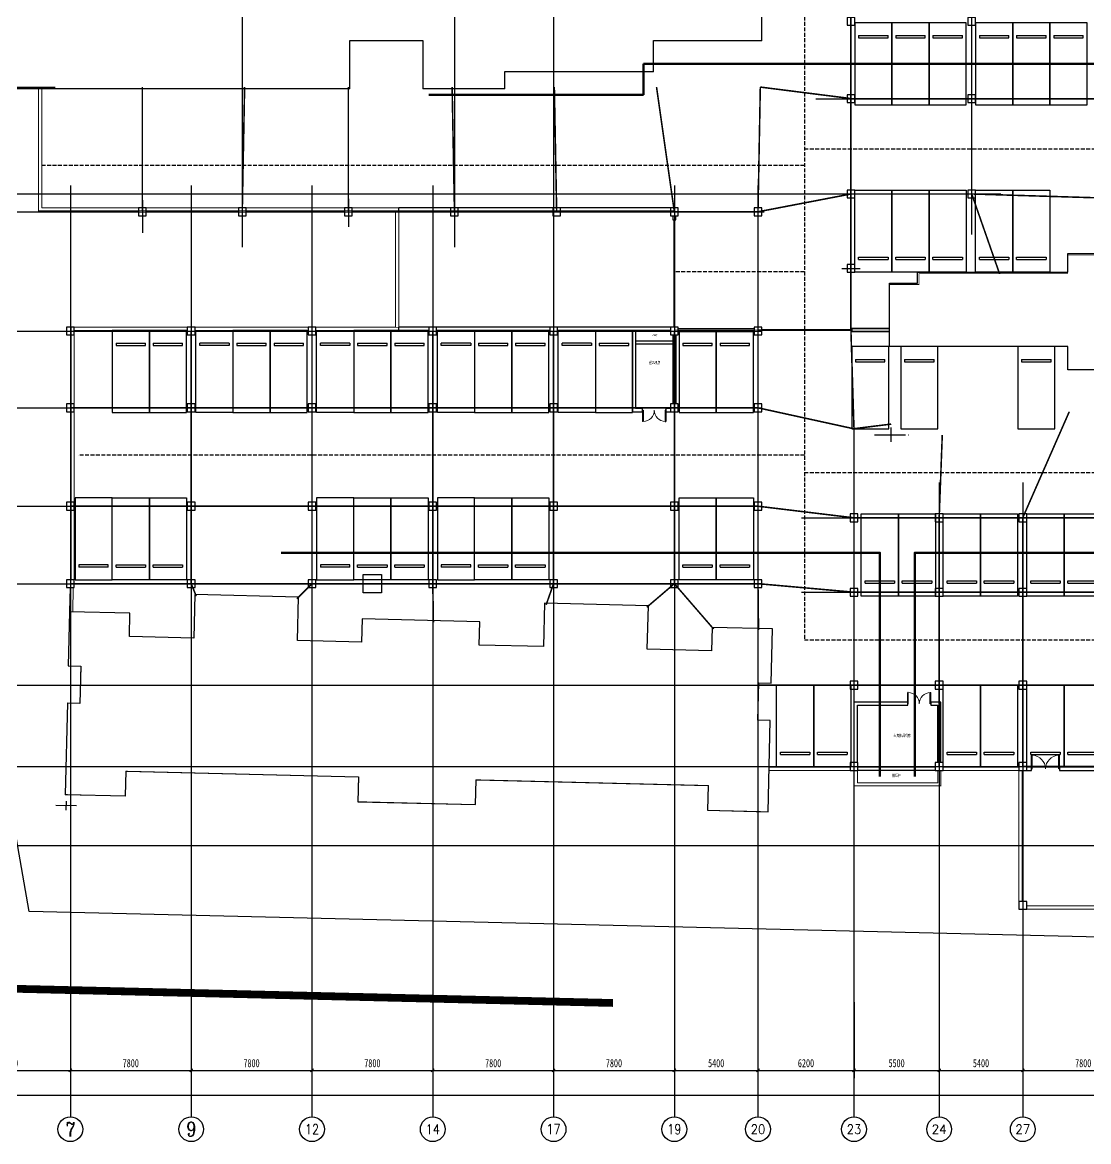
# Model space of a CAD drawing. Extents: x 64025 to 333417, y 2935 to 166261.
# Drawn here: x 100200 to 169050, y 2935 to 75167 of the extents above; entities that cross this region are included whole.
import ezdxf
from ezdxf.enums import TextEntityAlignment as Align

# ---------------------------------------------------------------- set-up
doc = ezdxf.new("R2010")
doc.units = 0
doc.header["$LTSCALE"] = 1000
doc.header["$MEASUREMENT"] = 0
for name, pattern in [('__DASH', [0.35, 0.25, -0.1]), ('DASH', [0.35, 0.25, -0.1]), ('DOTE', [2.42, 2, -0.2, 0.02, -0.2])]:
    doc.linetypes.add(name, pattern=pattern)
for name, color, linetype in [('AXIS', 3, 'Continuous'), ('AXIS_TEXT', 7, 'Continuous'), ('COLUMN', 9, 'Continuous'), ('DOTE', 1, 'Continuous'), ('NT-PY', 1, 'Continuous'), ('PUB_TEXT', 7, 'Continuous'), ('WALL', 9, 'Continuous'), ('WINDOW', 4, 'Continuous'), ('住宅楼', 30, 'Continuous'), ('普通机动车位', 143, 'Continuous'), ('梁布置', 2, 'Continuous'), ('车行线', 2, 'Continuous'), ('道路红线', 7, 'Continuous'), ('防火分区', 4, 'Continuous'), ('防火卷帘', 6, 'Continuous'), ('集水坑', 4, 'Continuous')]:
    doc.layers.add(name, color=color, linetype=linetype)
doc.layers.add('挡土墙', color=2, linetype='Continuous', lineweight=9)
doc.styles.add('_TCH_AXIS', font='COMPLEX', dxfattribs={"bigfont": 'GBCBIG'})
doc.styles.add('COMPLEX', font='COMPLEX')
doc.styles.add('黑体', font='simhei.ttf', dxfattribs={"width": 0.7})
doc.styles.add('黑体_T3', font='simhei.ttf', dxfattribs={"width": 0.7})
doc.dimstyles.new('_TCH_ARCH&&200', dxfattribs={"dimtxt": 522.78481, "dimasz": 200, "dimexe": 500, "dimexo": 600, "dimgap": 200, "dimtad": 1, "dimdec": 0, "dimzin": 0, "dimdsep": 46, "dimtxsty": '黑体_T3', "dimblk": 'ARCHTICK', "dimcen": 0.09, "dimclrt": 7, "dimazin": 2, "dimtfac": 1, "dimtdec": 0, "dimtix": 1, "dimtmove": 2, "dimatfit": 3, "dimfxl": 0, "dimtolj": 1, "dimtzin": 0, "dimarcsym": 0})

# ---------------------------------------------------------------- blocks, each defined once
blk = doc.blocks.new('ptcw')
at = {"layer": '普通机动车位', "color": 251, "ltscale": 10}
for p, q in [((344174, 107795), (344174, 107645)), ((344174, 107795), (346074, 107795)), ((344174, 107645), (346074, 107645)), ((346074, 107645), (346074, 107795))]:
    blk.add_line(p, q, dxfattribs=at)
blk.add_lwpolyline([(346324, 108620), (343924, 108620), (343924, 103320), (346324, 103320)], close=True, dxfattribs=at)
blk = doc.blocks.new('766667')
at = {"layer": '车行线', "linetype": '__DASH'}
for p, q in [((1732017, -666961), (1732017, -755143)), ((1732017, -723444), (1858367, -723444)), ((1732017, -724525), (1682673, -724525)), ((1723717, -731360), (1732017, -731360)), ((1732017, -743225), (1685114, -743225)), ((1732017, -744343), (1798912, -744343)), ((1732017, -755143), (1796249, -755143))]:
    blk.add_line(p, q, dxfattribs=at)
blk = doc.blocks.new('5#住宅楼')
at = {"layer": 'DOTE'}
for p, q in [((0, -2161), (0, 1826)), ((-3000, 0), (7678, 0))]:
    blk.add_line(p, q, dxfattribs=at)
at = {"layer": '住宅楼'}
blk.add_lwpolyline([(43650, 10601), (35250, 10600), (35250, 8600), (33200, 8600), (33200, 7800), (20000, 7800), (20000, 8600), (17950, 8600), (17950, 10600), (8650, 10600), (8650, 8600), (6600, 8600), (6600, 7800), (-1000, 7800), (-1000, 1599), (-100, 1599), (-100, -100), (6800, -100), (6800, -100), (9900, -100), (9900, -100), (16700, -100), (16700, -100), (19800, -100), (19800, -100), (26700, -100), (26700, 3000), (31400, 3000), (31400, -100), (33400, -100), (33400, -100), (36700, -100), (36700, 1000), (46300, 1000), (46300, 3000), (53300, 3000), (53300, 7800), (46600, 7800), (46600, 8600), (46300, 8600), (46300, 12600), (43650, 12600)], close=True, dxfattribs=at)
blk = doc.blocks.new('6#住宅楼')
at = {"layer": 'DOTE', "linetype": 'DOTE'}
for p, q in [((0, 567), (0, 1482)), ((-1076, 1003), (1267, 1003))]:
    blk.add_line(p, q, dxfattribs=at)
at = {"layer": '住宅楼'}
blk.add_lwpolyline([(22600, 6703), (22600, 2403), (17900, 2403), (17900, 5203), (11400, 5203), (11400, 6703), (-100, 6703), (-100, 8103), (-100, 8103), (-100, 10803), (1700, 10803), (1700, 11503), (11400, 11503), (11400, 12703), (13300, 12703), (13300, 16403), (16200, 16403), (16200, 12703), (18100, 12703), (18100, 11503), (27800, 11503), (27800, 10803), (29600, 10803), (29600, 7703), (29600, 7703), (32300, 7703), (32300, 6703), (22600, 6703)], dxfattribs=at)
blk = doc.blocks.new('第五防火分区')
at = {"layer": '防火分区', "color": 6, "const_width": 50}
blk.add_lwpolyline([(66228, 4657), (64328, 4657), (64328, 3457), (54750, 3457), (54750, 2757), (52850, 2757), (52850, -175), (38950, -175), (38950, 0), (0, 0), (0, -16300), (-61, -16800), (-185, -21858), (615, -21877), (556, -24277), (-244, -24257), (-388, -30155), (3511, -30251), (3550, -28651), (18545, -29019), (18506, -30618), (26104, -30805), (26143, -29205), (41138, -29573), (41099, -31172), (44998, -31268), (45063, -28600), (50566, -28600), (50566, -29600), (56166, -29600), (56166, -28600), (61200, -28600), (61200, -37550), (85100, -37550)], dxfattribs=at)
blk = doc.blocks.new('3#住宅楼')
at = {"layer": 'DOTE'}
for p, q in [((1728536, -854186), (1728536, -853609)), ((1727842, -853882), (1729181, -853882))]:
    blk.add_line(p, q, dxfattribs=at)
at = {"layer": '住宅楼'}
blk.add_lwpolyline([(1747336, -841382), (1747336, -842882), (1743186, -842882), (1743186, -840082), (1736486, -840082), (1736486, -842882), (1732336, -842882), (1732336, -841382), (1728436, -841382), (1728436, -844882), (1729236, -844882), (1729236, -847282), (1728436, -847282), (1728436, -853182), (1732336, -853182), (1732336, -851582), (1747336, -851582), (1747336, -853182), (1754936, -853182), (1754936, -851582), (1769936, -851582), (1769936, -853182), (1773836, -853182), (1773836, -847282), (1773036, -847282), (1773036, -844882), (1773836, -844882), (1773836, -841382), (1769936, -841382), (1769936, -842882), (1765786, -842882), (1765786, -840082), (1759086, -840082), (1759086, -842882), (1754936, -842882), (1754936, -841382)], close=True, dxfattribs=at)
blk = doc.blocks.new('第三防火分区')
at = {"layer": '防火分区', "color": 6, "const_width": 50}
blk.add_lwpolyline([(38940, -24550), (41500, -24550), (41500, -23450), (51100, -23450), (51100, -21450), (58100, -21450), (58100, -16673), (51400, -16673), (51400, -15873), (51050, -15873), (49350, -15873), (49350, -13870), (48450, -13870), (40049, -13877), (40050, -15874), (38000, -15874), (38000, -16672), (24798, -16673), (24798, -15873), (22748, -15873), (22748, -13873), (13448, -13873), (13448, -15874), (11398, -15874), (11398, -16674), (3800, -16675), (3800, -16965), (200, -16975), (200, -250), (0, -250), (0, 0), (66329, 0), (66329, 498), (66329, 2649), (73050, 2649), (73050, 3449), (75079, 3449), (75079, 5350), (84279, 5350), (84279, 3483), (86429, 3483), (86429, 2683), (93129, 2683), (93129, 2201), (99528, 2200), (99528, -3216), (103331, -3216), (103331, -5600), (102850, -5600), (102850, -36194), (102850, -37800), (98650, -37800), (98650, -41100), (95950, -41100), (95950, -39700), (95950, -39700), (95950, -37193), (94228, -37193), (94228, -36493), (84528, -36493), (84528, -35293), (82628, -35293), (82628, -31593), (79728, -31593), (79728, -35293), (77828, -35293), (77828, -36493), (68250, -36493), (68250, -37193), (66350, -37193), (66350, -40124), (52450, -40124), (52450, -32424), (11399, -32424), (11399, -24550), (11601, -24550), (11600, -24550), (14700, -24550), (14700, -24550), (21498, -24550), (22430, -24550), (23512, -24550), (24600, -24550), (31500, -24550), (31500, -21450), (36200, -21450), (36200, -24550), (38200, -24550), (38940, -24550)], dxfattribs=at)
blk = doc.blocks.new('_ArchTick')
at = {"color": 0, "linetype": 'ByBlock', "const_width": 0.4}
blk.add_lwpolyline([(-0.5, -0.5), (0.5, 0.5)], dxfattribs=at)
blk = doc.blocks.new('*D120')
at = {"layer": 'AXIS', "color": 0, "lineweight": -2, "transparency": 16777216}
for p, q in [((95500, 11935), (95500, 7035)), ((103300, 11935), (103300, 7035)), ((95500, 7535), (103300, 7535))]:
    blk.add_line(p, q, dxfattribs=at)
at = {"layer": 'Defpoints', "color": 0, "transparency": 16777216}
for p in [(95500, 12535), (103300, 12535), (103300, 7535)]:
    blk.add_point(p, dxfattribs=at)
at = {"layer": 'AXIS', "color": 0, "lineweight": -2, "transparency": 16777216, "xscale": 200, "yscale": 200, "zscale": 200, "rotation": 180}
blk.add_blockref('_ArchTick', (95500, 7535), dxfattribs=at)
at = {"layer": 'AXIS', "color": 0, "lineweight": -2, "transparency": 16777216, "xscale": 200, "yscale": 200, "zscale": 200}
blk.add_blockref('_ArchTick', (103300, 7535), dxfattribs=at)
at = {"layer": 'AXIS', "color": 7, "transparency": 16777216, "insert": (99400, 7996), "char_height": 522.8, "attachment_point": 5, "style": '黑体_T3'}
blk.add_mtext('\\A1;7800', dxfattribs=at)
blk = doc.blocks.new('*D121')
at = {"layer": 'AXIS', "color": 0, "lineweight": -2, "transparency": 16777216}
for p, q in [((103300, 11935), (103300, 7035)), ((111100, 11935), (111100, 7035)), ((103300, 7535), (111100, 7535))]:
    blk.add_line(p, q, dxfattribs=at)
at = {"layer": 'Defpoints', "color": 0, "transparency": 16777216}
for p in [(103300, 12535), (111100, 12535), (111100, 7535)]:
    blk.add_point(p, dxfattribs=at)
at = {"layer": 'AXIS', "color": 0, "lineweight": -2, "transparency": 16777216, "xscale": 200, "yscale": 200, "zscale": 200, "rotation": 180}
blk.add_blockref('_ArchTick', (103300, 7535), dxfattribs=at)
at = {"layer": 'AXIS', "color": 0, "lineweight": -2, "transparency": 16777216, "xscale": 200, "yscale": 200, "zscale": 200}
blk.add_blockref('_ArchTick', (111100, 7535), dxfattribs=at)
at = {"layer": 'AXIS', "color": 7, "transparency": 16777216, "insert": (107200, 7996), "char_height": 522.8, "attachment_point": 5, "style": '黑体_T3'}
blk.add_mtext('\\A1;7800', dxfattribs=at)
blk = doc.blocks.new('*D122')
at = {"layer": 'AXIS', "color": 0, "lineweight": -2, "transparency": 16777216}
for p, q in [((111100, 11935), (111100, 7035)), ((118900, 11935), (118900, 7035)), ((111100, 7535), (118900, 7535))]:
    blk.add_line(p, q, dxfattribs=at)
at = {"layer": 'Defpoints', "color": 0, "transparency": 16777216}
for p in [(111100, 12535), (118900, 12535), (118900, 7535)]:
    blk.add_point(p, dxfattribs=at)
at = {"layer": 'AXIS', "color": 0, "lineweight": -2, "transparency": 16777216, "xscale": 200, "yscale": 200, "zscale": 200, "rotation": 180}
blk.add_blockref('_ArchTick', (111100, 7535), dxfattribs=at)
at = {"layer": 'AXIS', "color": 0, "lineweight": -2, "transparency": 16777216, "xscale": 200, "yscale": 200, "zscale": 200}
blk.add_blockref('_ArchTick', (118900, 7535), dxfattribs=at)
at = {"layer": 'AXIS', "color": 7, "transparency": 16777216, "insert": (115000, 7996), "char_height": 522.8, "attachment_point": 5, "style": '黑体_T3'}
blk.add_mtext('\\A1;7800', dxfattribs=at)
blk = doc.blocks.new('*D123')
at = {"layer": 'AXIS', "color": 0, "lineweight": -2, "transparency": 16777216}
for p, q in [((118900, 11935), (118900, 7035)), ((126700, 11935), (126700, 7035)), ((118900, 7535), (126700, 7535))]:
    blk.add_line(p, q, dxfattribs=at)
at = {"layer": 'Defpoints', "color": 0, "transparency": 16777216}
for p in [(118900, 12535), (126700, 12535), (126700, 7535)]:
    blk.add_point(p, dxfattribs=at)
at = {"layer": 'AXIS', "color": 0, "lineweight": -2, "transparency": 16777216, "xscale": 200, "yscale": 200, "zscale": 200, "rotation": 180}
blk.add_blockref('_ArchTick', (118900, 7535), dxfattribs=at)
at = {"layer": 'AXIS', "color": 0, "lineweight": -2, "transparency": 16777216, "xscale": 200, "yscale": 200, "zscale": 200}
blk.add_blockref('_ArchTick', (126700, 7535), dxfattribs=at)
at = {"layer": 'AXIS', "color": 7, "transparency": 16777216, "insert": (122800, 7996), "char_height": 522.8, "attachment_point": 5, "style": '黑体_T3'}
blk.add_mtext('\\A1;7800', dxfattribs=at)
blk = doc.blocks.new('*D124')
at = {"layer": 'AXIS', "color": 0, "lineweight": -2, "transparency": 16777216}
for p, q in [((126700, 11935), (126700, 7035)), ((134500, 11935), (134500, 7035)), ((126700, 7535), (134500, 7535))]:
    blk.add_line(p, q, dxfattribs=at)
at = {"layer": 'Defpoints', "color": 0, "transparency": 16777216}
for p in [(126700, 12535), (134500, 12535), (134500, 7535)]:
    blk.add_point(p, dxfattribs=at)
at = {"layer": 'AXIS', "color": 0, "lineweight": -2, "transparency": 16777216, "xscale": 200, "yscale": 200, "zscale": 200, "rotation": 180}
blk.add_blockref('_ArchTick', (126700, 7535), dxfattribs=at)
at = {"layer": 'AXIS', "color": 0, "lineweight": -2, "transparency": 16777216, "xscale": 200, "yscale": 200, "zscale": 200}
blk.add_blockref('_ArchTick', (134500, 7535), dxfattribs=at)
at = {"layer": 'AXIS', "color": 7, "transparency": 16777216, "insert": (130600, 7996), "char_height": 522.8, "attachment_point": 5, "style": '黑体_T3'}
blk.add_mtext('\\A1;7800', dxfattribs=at)
blk = doc.blocks.new('*D125')
at = {"layer": 'AXIS', "color": 0, "lineweight": -2, "transparency": 16777216}
for p, q in [((134500, 11935), (134500, 7035)), ((142300, 11935), (142300, 7035)), ((134500, 7535), (142300, 7535))]:
    blk.add_line(p, q, dxfattribs=at)
at = {"layer": 'Defpoints', "color": 0, "transparency": 16777216}
for p in [(134500, 12535), (142300, 12535), (142300, 7535)]:
    blk.add_point(p, dxfattribs=at)
at = {"layer": 'AXIS', "color": 0, "lineweight": -2, "transparency": 16777216, "xscale": 200, "yscale": 200, "zscale": 200, "rotation": 180}
blk.add_blockref('_ArchTick', (134500, 7535), dxfattribs=at)
at = {"layer": 'AXIS', "color": 0, "lineweight": -2, "transparency": 16777216, "xscale": 200, "yscale": 200, "zscale": 200}
blk.add_blockref('_ArchTick', (142300, 7535), dxfattribs=at)
at = {"layer": 'AXIS', "color": 7, "transparency": 16777216, "insert": (138400, 7996), "char_height": 522.8, "attachment_point": 5, "style": '黑体_T3'}
blk.add_mtext('\\A1;7800', dxfattribs=at)
blk = doc.blocks.new('*D126')
at = {"layer": 'AXIS', "color": 0, "lineweight": -2, "transparency": 16777216}
for p, q in [((142300, 11935), (142300, 7035)), ((147700, 11935), (147700, 7035)), ((142300, 7535), (147700, 7535))]:
    blk.add_line(p, q, dxfattribs=at)
at = {"layer": 'Defpoints', "color": 0, "transparency": 16777216}
for p in [(142300, 12535), (147700, 12535), (147700, 7535)]:
    blk.add_point(p, dxfattribs=at)
at = {"layer": 'AXIS', "color": 0, "lineweight": -2, "transparency": 16777216, "xscale": 200, "yscale": 200, "zscale": 200, "rotation": 180}
blk.add_blockref('_ArchTick', (142300, 7535), dxfattribs=at)
at = {"layer": 'AXIS', "color": 0, "lineweight": -2, "transparency": 16777216, "xscale": 200, "yscale": 200, "zscale": 200}
blk.add_blockref('_ArchTick', (147700, 7535), dxfattribs=at)
at = {"layer": 'AXIS', "color": 7, "transparency": 16777216, "insert": (145000, 7996), "char_height": 522.8, "attachment_point": 5, "style": '黑体_T3'}
blk.add_mtext('\\A1;5400', dxfattribs=at)
blk = doc.blocks.new('*D127')
at = {"layer": 'AXIS', "color": 0, "lineweight": -2, "transparency": 16777216}
for p, q in [((147700, 11935), (147700, 7035)), ((153900, 11935), (153900, 7035)), ((147700, 7535), (153900, 7535))]:
    blk.add_line(p, q, dxfattribs=at)
at = {"layer": 'Defpoints', "color": 0, "transparency": 16777216}
for p in [(147700, 12535), (153900, 12535), (153900, 7535)]:
    blk.add_point(p, dxfattribs=at)
at = {"layer": 'AXIS', "color": 0, "lineweight": -2, "transparency": 16777216, "xscale": 200, "yscale": 200, "zscale": 200, "rotation": 180}
blk.add_blockref('_ArchTick', (147700, 7535), dxfattribs=at)
at = {"layer": 'AXIS', "color": 0, "lineweight": -2, "transparency": 16777216, "xscale": 200, "yscale": 200, "zscale": 200}
blk.add_blockref('_ArchTick', (153900, 7535), dxfattribs=at)
at = {"layer": 'AXIS', "color": 7, "transparency": 16777216, "insert": (150800, 7996), "char_height": 522.8, "attachment_point": 5, "style": '黑体_T3'}
blk.add_mtext('\\A1;6200', dxfattribs=at)
blk = doc.blocks.new('*D128')
at = {"layer": 'AXIS', "color": 0, "lineweight": -2, "transparency": 16777216}
for p, q in [((153900, 11935), (153900, 7035)), ((159400, 11935), (159400, 7035)), ((153900, 7535), (159400, 7535))]:
    blk.add_line(p, q, dxfattribs=at)
at = {"layer": 'Defpoints', "color": 0, "transparency": 16777216}
for p in [(153900, 12535), (159400, 12535), (159400, 7535)]:
    blk.add_point(p, dxfattribs=at)
at = {"layer": 'AXIS', "color": 0, "lineweight": -2, "transparency": 16777216, "xscale": 200, "yscale": 200, "zscale": 200, "rotation": 180}
blk.add_blockref('_ArchTick', (153900, 7535), dxfattribs=at)
at = {"layer": 'AXIS', "color": 0, "lineweight": -2, "transparency": 16777216, "xscale": 200, "yscale": 200, "zscale": 200}
blk.add_blockref('_ArchTick', (159400, 7535), dxfattribs=at)
at = {"layer": 'AXIS', "color": 7, "transparency": 16777216, "insert": (156650, 7996), "char_height": 522.8, "attachment_point": 5, "style": '黑体_T3'}
blk.add_mtext('\\A1;5500', dxfattribs=at)
blk = doc.blocks.new('*D129')
at = {"layer": 'AXIS', "color": 0, "lineweight": -2, "transparency": 16777216}
for p, q in [((159400, 11935), (159400, 7035)), ((164800, 11935), (164800, 7035)), ((159400, 7535), (164800, 7535))]:
    blk.add_line(p, q, dxfattribs=at)
at = {"layer": 'Defpoints', "color": 0, "transparency": 16777216}
for p in [(159400, 12535), (164800, 12535), (164800, 7535)]:
    blk.add_point(p, dxfattribs=at)
at = {"layer": 'AXIS', "color": 0, "lineweight": -2, "transparency": 16777216, "xscale": 200, "yscale": 200, "zscale": 200, "rotation": 180}
blk.add_blockref('_ArchTick', (159400, 7535), dxfattribs=at)
at = {"layer": 'AXIS', "color": 0, "lineweight": -2, "transparency": 16777216, "xscale": 200, "yscale": 200, "zscale": 200}
blk.add_blockref('_ArchTick', (164800, 7535), dxfattribs=at)
at = {"layer": 'AXIS', "color": 7, "transparency": 16777216, "insert": (162100, 7996), "char_height": 522.8, "attachment_point": 5, "style": '黑体_T3'}
blk.add_mtext('\\A1;5400', dxfattribs=at)
blk = doc.blocks.new('*D130')
at = {"layer": 'AXIS', "color": 0, "lineweight": -2, "transparency": 16777216}
for p, q in [((164800, 11935), (164800, 7035)), ((172600, 11935), (172600, 7035)), ((164800, 7535), (172600, 7535))]:
    blk.add_line(p, q, dxfattribs=at)
at = {"layer": 'Defpoints', "color": 0, "transparency": 16777216}
for p in [(164800, 12535), (172600, 12535), (172600, 7535)]:
    blk.add_point(p, dxfattribs=at)
at = {"layer": 'AXIS', "color": 0, "lineweight": -2, "transparency": 16777216, "xscale": 200, "yscale": 200, "zscale": 200, "rotation": 180}
blk.add_blockref('_ArchTick', (164800, 7535), dxfattribs=at)
at = {"layer": 'AXIS', "color": 0, "lineweight": -2, "transparency": 16777216, "xscale": 200, "yscale": 200, "zscale": 200}
blk.add_blockref('_ArchTick', (172600, 7535), dxfattribs=at)
at = {"layer": 'AXIS', "color": 7, "transparency": 16777216, "insert": (168700, 7996), "char_height": 522.8, "attachment_point": 5, "style": '黑体_T3'}
blk.add_mtext('\\A1;7800', dxfattribs=at)
blk = doc.blocks.new('*D156')
at = {"layer": 'AXIS', "color": 0, "lineweight": -2, "transparency": 16777216}
for p, q in [((85350, 11935), (85350, 5435)), ((305700, 11935), (305700, 5435)), ((85350, 5935), (305700, 5935))]:
    blk.add_line(p, q, dxfattribs=at)
at = {"layer": 'Defpoints', "color": 0, "transparency": 16777216}
for p in [(85350, 12535), (305700, 12535), (305700, 5935)]:
    blk.add_point(p, dxfattribs=at)
at = {"layer": 'AXIS', "color": 0, "lineweight": -2, "transparency": 16777216, "xscale": 200, "yscale": 200, "zscale": 200, "rotation": 180}
blk.add_blockref('_ArchTick', (85350, 5935), dxfattribs=at)
at = {"layer": 'AXIS', "color": 0, "lineweight": -2, "transparency": 16777216, "xscale": 200, "yscale": 200, "zscale": 200}
blk.add_blockref('_ArchTick', (305700, 5935), dxfattribs=at)
at = {"layer": 'AXIS', "color": 7, "transparency": 16777216, "insert": (195525, 6396), "char_height": 522.8, "attachment_point": 5, "style": '黑体_T3'}
blk.add_mtext('\\A1;220350', dxfattribs=at)
blk = doc.blocks.new('_FZHK')
blk.add_lwpolyline([(-0.5, -0.5), (0.5, -0.5), (0.5, 0.5), (-0.5, 0.5)], close=True)
blk = doc.blocks.new('$DorLib2D$00000213')
at = {"color": 0, "linetype": 'DASH', "const_width": 0.02}
blk.add_lwpolyline([(0.5, 0), (-0.5, 0)], dxfattribs=at)
blk = doc.blocks.new('$DorLib2D$00000002')
for p, q in [((-0.5, 0), (-0.5, 0.4875)), ((-0.475, 0.4875), (-0.5, 0.4875)), ((-0.475, 0), (-0.475, 0.4875)), ((0.475, 0), (0.475, 0.4875)), ((0.475, 0.4875), (0.5, 0.4875)), ((0.5, 0), (0.5, 0.4875)), ((-0.5, 0), (-0.475, 0)), ((0.5, 0), (0.475, 0))]:
    blk.add_line(p, q)
at = {"lineweight": 13}
for centre, start, end in [((-0.4875, 0), 0, 88.53072), ((0.4875, 0), 91.46928, 180)]:
    blk.add_arc(centre, 0.4875, start, end, dxfattribs=at)
blk = doc.blocks.new('_AXISO')
blk.add_circle((0, 0), 0.5)
at = {"layer": 'AXIS_TEXT', "style": 'COMPLEX', "width": 1.041667}
blk.add_attdef('A', text='', height=0.56, dxfattribs=at).set_placement((-0.25, -0.28), (0.25, -0.28), align=Align.FIT)

msp = doc.modelspace()

# ---------------------------------------------------------------- linework, layer by layer
at = {"layer": 'AXIS'}
for p, q in [((103300.2, 12535), (103300.2, 4535)), ((111100.2, 12535), (111100.2, 4535)), ((118900.2, 12535), (118900.2, 4535)), ((126700.2, 12535), (126700.2, 4535)), ((134500.2, 12535), (134500.2, 4535)), ((142300.2, 12535), (142300.2, 4535)), ((147700.2, 12535), (147700.2, 4535)), ((153899.8, 12535), (153899.8, 4535)), ((159399.8, 12535), (159399.8, 4535)), ((164799.8, 12535), (164799.8, 4535))]:
    msp.add_line(p, q, dxfattribs=at)
at = {"layer": 'DOTE'}
for p, q in [((114398.2, 156661.3), (114398.2, 60659.5)), ((128098.2, 156661.3), (128098.2, 60659.5)), ((153700.3, 57444.4), (153700.3, 156661.3)), ((161500.3, 61482.6), (161500.3, 156661.3)), ((134500.2, 85426), (134500.2, 12535)), ((151439.8, 70242.2), (323816.8, 70242.2)), ((103300.2, 64646), (103300.2, 12535)), ((111100.2, 64646), (111100.2, 12535)), ((118900.2, 64646), (118900.2, 12535)), ((126700.2, 64646), (126700.2, 12535)), ((142300.2, 64646), (142300.2, 12535)), ((147700.2, 64646), (147700.2, 12535)), ((73624.8, 64092.2), (163381.3, 64092.2)), ((107949, 63694.6), (107949, 61587.5)), ((121248.9, 63772.1), (121248.9, 61973.5)), ((73624.8, 62942.6), (148100.2, 62942.6)), ((153108.3, 59292.2), (154295.3, 59292.2)), ((73624.8, 55242.6), (147950.3, 55242.6)), ((73624.8, 50292.6), (147950.3, 50292.6)), ((153899.8, 46756.1), (153899.8, 12535)), ((159399.8, 45462.5), (159399.8, 12535)), ((164799.8, 45462.5), (164799.8, 12535)), ((73624.8, 43942.6), (147950.3, 43942.6)), ((150499.8, 43192.3), (323816.8, 43192.3)), ((73624.8, 38942.6), (147950.3, 38942.6)), ((150499.8, 38392.3), (323816.8, 38392.3)), ((73624.8, 32392.3), (212602.5, 32392.3)), ((73624.8, 27142.3), (323816.8, 27142.3)), ((73624.8, 22042.1), (323816.8, 22042.1))]:
    msp.add_line(p, q, dxfattribs=at)
at = {"layer": 'NT-PY', "lineweight": 50}
for points in [[(184552.7, 90691.5), (184552.7, 84355.8), (179100.3, 84355.8), (179100.3, 72492.2), (140300, 72492.2)], [(140300, 70492.2), (140300, 72492.2)], [(140300, 70492.2), (126450.2, 70492.2)], [(155574.7, 26491.6), (155574.7, 40942.6), (116900.2, 40942.6)], [(185899.8, 40942.6), (157824.7, 40942.6), (157824.7, 26491.6)]]:
    msp.add_lwpolyline(points, dxfattribs=at)
at = {"layer": 'WALL'}
for p, q in [((127850.8, 63192.6), (124499.7, 63192.6)), ((124499.7, 62992.6), (124499.7, 63192.6)), ((127850.8, 62992.6), (124499.7, 62992.6)), ((134450.2, 63192.6), (128350.8, 63192.6)), ((134450.2, 62992.6), (128350.8, 62992.6)), ((142050.2, 63192.6), (134950.2, 63192.6)), ((142050.2, 62992.6), (134950.2, 62992.6)), ((142200.2, 62692.6), (142200.2, 62427.6)), ((142200.2, 62427.6), (142400.2, 62427.6)), ((142400.2, 62427.6), (142400.2, 62692.6)), ((126450.2, 55492.6), (124499.7, 55492.6)), ((124499.7, 55292.6), (124499.7, 55492.6)), ((126450.2, 55292.6), (124499.7, 55292.6)), ((134250.2, 55492.6), (126950.2, 55492.6)), ((134250.2, 55292.6), (126950.2, 55292.6)), ((139700.2, 55492.6), (134750.2, 55492.6)), ((139700.2, 55292.6), (134750.2, 55292.6)), ((139600.2, 55292.6), (139600.2, 54492.6)), ((142050.2, 55492.6), (139700.2, 55492.6)), ((142050.2, 55292.6), (139700.2, 55292.6)), ((139800.2, 55292.6), (139800.2, 54492.6)), ((142200.2, 54992.6), (142200.2, 54492.6)), ((142400.2, 54992.6), (142400.2, 54492.6)), ((142550.2, 55417.9), (147450.2, 55417.9)), ((142550.2, 55217.9), (147450.2, 55217.9)), ((156200.3, 55417.9), (153750.2, 55417.9)), ((153750.2, 55417.9), (153750.2, 55217.9)), ((153750.2, 55217.9), (156200.3, 55217.9)), ((156200.3, 55217.9), (156200.3, 55417.9)), ((139600.2, 54492.6), (139600.2, 50042.7)), ((142200.2, 54592.6), (139800.2, 54592.6)), ((139800.2, 54492.6), (139800.2, 50242.7)), ((142200.2, 54392.6), (139800.2, 54392.6)), ((142200.2, 54492.6), (142200.2, 50542.6)), ((142400.2, 54492.6), (142400.2, 50542.6)), ((139600.2, 50042.7), (140250.2, 50042.7)), ((140250.2, 50242.7), (139800.2, 50242.7)), ((140250.2, 50042.7), (140250.2, 50242.7)), ((142050.2, 50242.6), (141750.2, 50242.6)), ((141750.2, 50242.6), (141750.2, 50042.6)), ((141750.2, 50042.6), (142050.2, 50042.6)), ((157365.8, 31292.2), (153915.8, 31292.1)), ((153915.8, 27392.3), (153915.8, 31292.1)), ((154115.8, 31092.1), (157365.8, 31092.2)), ((154115.8, 27392.3), (154115.8, 31092.1)), ((157365.8, 31092.2), (157365.8, 31292.2)), ((159515.8, 31292.3), (158865.8, 31292.2)), ((158865.8, 31292.2), (158865.8, 31092.2)), ((158865.8, 31092.2), (159315.8, 31092.3)), ((159315.8, 27392.3), (159315.8, 31092.3)), ((159515.8, 27392.3), (159515.8, 31292.3)), ((159149.8, 27092.3), (154149.8, 27092.3)), ((159149.8, 26892.3), (154149.8, 26892.3)), ((165365.8, 27092.3), (165049.8, 27092.3)), ((165049.8, 26892.3), (165365.8, 26892.3)), ((165365.8, 26892.3), (165365.8, 27092.3)), ((172349.8, 27092.3), (167165.8, 27092.3)), ((167165.8, 27092.3), (167165.8, 26892.3)), ((167165.8, 26892.3), (172349.8, 26892.3))]:
    msp.add_line(p, q, dxfattribs=at)
at = {"layer": '挡土墙'}
for p, q in [((101250.2, 62992.6), (101250.2, 70892.1)), ((101250.2, 70892.1), (101450.2, 70892.1)), ((101450.2, 63192.6), (101450.2, 70892.1)), ((107699, 62992.6), (101250.2, 62992.6)), ((107699, 63192.6), (101450.2, 63192.6)), ((114149, 63192.6), (108199, 63192.6)), ((114149, 62992.6), (108199, 62992.6)), ((120998.9, 63192.6), (114649, 63192.6)), ((120998.9, 62992.6), (114649, 62992.6)), ((124499.7, 63192.6), (121498.9, 63192.6)), ((124299.7, 62992.6), (121498.9, 62992.6)), ((124299.7, 55492.6), (124299.7, 62992.6)), ((124499.7, 55292.6), (124499.7, 63192.6)), ((103350.2, 54992.6), (103350.2, 50542.6)), ((110850.2, 55492.6), (103550.2, 55492.6)), ((110850.2, 55292.6), (103550.2, 55292.6)), ((103550.2, 54992.6), (103550.2, 50542.6)), ((118650.2, 55492.6), (111350.2, 55492.6)), ((118650.2, 55292.6), (111350.2, 55292.6)), ((124299.7, 55492.6), (119150.2, 55492.6)), ((124499.7, 55292.6), (119150.2, 55292.6)), ((103350.2, 50042.6), (103350.2, 44227.6)), ((103550.2, 50042.6), (103550.2, 44227.6)), ((103550.2, 44227.6), (103350.2, 44227.6)), ((103350.2, 43692.6), (103350.2, 39192.6)), ((103550.2, 43692.6), (103550.2, 39192.6)), ((103289.3, 38692.6), (103251.1, 37133.8)), ((103489.3, 38690.1), (103389.3, 38692.6)), ((103489.3, 38690.1), (103451, 37128.9)), ((103451, 37128.9), (103251.1, 37133.8)), ((153649.8, 27092.3), (148413.7, 27092.3)), ((148413.7, 26892.3), (148413.7, 27092.3)), ((153649.8, 26892.3), (148413.7, 26892.3)), ((153915.8, 25892.2), (153915.8, 26892.3)), ((154115.8, 26092.2), (154115.8, 26892.3)), ((159315.8, 26092.3), (159315.8, 26892.3)), ((159515.8, 25892.3), (159515.8, 26892.3)), ((164549.8, 27092.3), (159649.8, 27092.3)), ((164549.8, 26892.3), (159649.8, 26892.3)), ((164549.8, 26892.3), (164549.8, 18442.1)), ((164749.8, 26892.3), (164749.8, 18442.1)), ((154115.8, 26092.2), (159315.8, 26092.3)), ((153915.8, 25892.2), (159515.8, 25892.3)), ((165049.8, 18142.1), (172349.8, 18142.1)), ((165049.8, 17942.1), (172349.8, 17942.1))]:
    msp.add_line(p, q, dxfattribs=at)
at = {"layer": '梁布置', "const_width": 100}
for points in [[(153701.8, 59292.2), (153700.3, 86518.6)], [(163300.3, 58942.2), (161500.3, 64092.2), (161500.3, 86521.3)], [(107949, 62992.6), (107949, 70992.1)], [(114399, 62992.6), (114550.2, 70992.1)], [(121248.9, 62942.6), (121250.2, 70992.1)], [(128100.8, 62942.6), (127950.2, 70992.1)], [(134700.2, 62942.6), (134550.2, 70992.1)], [(142300.2, 62942.6), (141150.2, 70992.1)], [(147700.2, 62942.6), (147850.2, 70992.1)], [(153775.2, 70242.2), (147850.2, 70992.1)], [(221500.3, 70242.2), (153775.2, 70242.2)], [(147700.2, 62942.6), (153700.3, 64092.2), (161500.3, 64092.2)], [(169700.3, 63842.2), (161500.3, 64092.2)], [(147700.2, 50292.6), (147700.2, 62942.6), (124299.7, 62942.6)], [(153701.8, 59292.2), (153700.3, 55317.9), (153899.8, 48942.2)], [(111100.2, 55242.6), (111100.2, 38942.6)], [(118900.2, 38942.6), (118900.2, 55242.6)], [(126700.2, 38942.6), (126700.2, 55242.6)], [(134500.2, 38942.6), (134500.2, 55242.6)], [(142300.2, 38942.6), (142300.2, 55242.6)], [(147700.2, 55317.9), (153700.3, 55317.9)], [(103300.2, 50292.6), (147700.2, 50292.6), (147700.2, 38942.6)], [(147700.2, 50292.6), (153873.3, 48942.2), (156300.2, 49242.2)], [(164799.8, 43207.9), (167800.3, 50042.2)], [(153899.8, 43192.3), (153899.8, 48942.2)], [(159399.8, 43192.3), (159600.2, 48542.2)], [(103350.2, 43942.6), (147700.2, 43942.6), (153899.8, 43192.3), (303399.8, 43192.3)], [(153899.8, 27142.3), (153899.8, 43192.3)], [(159399.8, 27142.3), (159399.8, 43192.3)], [(164799.8, 27142.3), (164799.8, 43207.9)], [(103350.2, 38942.6), (147700.2, 38942.6), (153899.8, 38392.3), (211599.8, 38392.3), (303399.8, 38392.3)], [(111100.2, 38942.6), (111428, 38133.7)], [(118900.2, 38942.6), (117926.1, 37974.5)], [(126700.2, 38942.6), (126741.5, 36458)], [(134500.2, 38942.6), (134021.2, 37580)], [(142300.2, 38942.6), (140519.3, 37420.8)], [(142300.2, 38942.6), (144836.1, 36014.6)], [(147700.2, 38942.6), (147735.2, 35943.5)], [(147700.2, 32392.3), (211599.8, 32392.3)], [(164799.8, 27142.3), (188199.8, 27142.3)]]:
    msp.add_lwpolyline(points, dxfattribs=at)
at = {"layer": '道路红线', "color": 1, "linetype": 'DOTE', "ltscale": 5000, "const_width": 500, "flags": 128}
msp.add_lwpolyline([(138340.5, 11882.6), (96412.9, 12877.5), (75168.4, 134529), (90928.2, 151781.5), (95948.4, 151782.1), (194643.1, 151794.1), (290080.8, 151805.6), (293333.1, 151806), (296585.5, 151806.4), (308540.1, 151782.1), (322311.6, 138326), (322416.1, 138223.6), (329526.7, 131257.2), (329241.1, 125556.6), (323327.1, 7493), (183207.8, 10817.9), (183207.8, 10817.9)], dxfattribs=at)
at = {"layer": '道路红线', "color": 1, "linetype": 'DOTE', "ltscale": 5000, "flags": 128}
msp.add_lwpolyline([(183326.4, 15816.5), (100632.6, 17778.7), (80516.4, 132970), (93133.1, 146781.8), (95949, 146782.1), (194643.7, 146794.1), (290081.4, 146805.6), (293333.7, 146806), (296580.7, 146806.4), (306498.6, 146786.2), (318814.8, 134752.1), (318917, 134652), (324420.4, 129260.2), (324247.4, 125806.8), (318577, 12607.1), (183326.4, 15816.5)], dxfattribs=at)
at = {"layer": '集水坑'}
msp.add_lwpolyline([(123400.2, 38342.6), (122200.2, 38342.6), (122200.2, 39542.6), (123400.2, 39542.6)], close=True, dxfattribs=at)

# ---------------------------------------------------------------- block references
at = {"layer": 'AXIS'}
ref = msp.add_blockref('_AXISO', (103300.2, 3735), dxfattribs=dict(at, xscale=1600, yscale=1600, zscale=1600))
ref.add_attrib('A', '7', dxfattribs={"layer": 'AXIS_TEXT', "height": 931.9, "style": '_TCH_AXIS'}).set_placement((102989.6, 3269), (103610.8, 3269), align=Align.FIT)
ref = msp.add_blockref('_AXISO', (111100.2, 3735), dxfattribs=dict(at, xscale=1600, yscale=1600, zscale=1600))
ref.add_attrib('A', '9', dxfattribs={"layer": 'AXIS_TEXT', "height": 952.3, "style": '_TCH_AXIS', "width": 0.928571}).set_placement((110805.4, 3258.8), (111395, 3258.8), align=Align.FIT)
ref = msp.add_blockref('_AXISO', (118900.2, 3735), dxfattribs=dict(at, xscale=1600, yscale=1600, zscale=1600))
ref.add_attrib('A', '12', dxfattribs={"layer": 'AXIS_TEXT', "height": 642.28, "style": '_TCH_AXIS', "width": 1.034483}).set_placement((118441.4, 3413.9), (119359, 3413.9), align=Align.FIT)
ref = msp.add_blockref('_AXISO', (126700.2, 3735), dxfattribs=dict(at, xscale=1600, yscale=1600, zscale=1600))
ref.add_attrib('A', '14', dxfattribs={"layer": 'AXIS_TEXT', "height": 628.15, "style": '_TCH_AXIS'}).set_placement((126236.6, 3420.9), (127163.8, 3420.9), align=Align.FIT)
ref = msp.add_blockref('_AXISO', (134500.2, 3735), dxfattribs=dict(at, xscale=1600, yscale=1600, zscale=1600))
ref.add_attrib('A', '17', dxfattribs={"layer": 'AXIS_TEXT', "height": 642.28, "style": '_TCH_AXIS', "width": 1.034483}).set_placement((134041.4, 3413.9), (134959, 3413.9), align=Align.FIT)
ref = msp.add_blockref('_AXISO', (142300.2, 3735), dxfattribs=dict(at, xscale=1600, yscale=1600, zscale=1600))
ref.add_attrib('A', '19', dxfattribs={"layer": 'AXIS_TEXT', "height": 656.89, "style": '_TCH_AXIS'}).set_placement((141846.6, 3406.5), (142753.8, 3406.5), align=Align.FIT)
ref = msp.add_blockref('_AXISO', (147700.2, 3735), dxfattribs=dict(at, xscale=1600, yscale=1600, zscale=1600))
ref.add_attrib('A', '20', dxfattribs={"layer": 'AXIS_TEXT', "height": 588.55, "style": '_TCH_AXIS'}).set_placement((147223.8, 3440.7), (148176.7, 3440.7), align=Align.FIT)
ref = msp.add_blockref('_AXISO', (153899.8, 3735), dxfattribs=dict(at, xscale=1600, yscale=1600, zscale=1600))
ref.add_attrib('A', '23', dxfattribs={"layer": 'AXIS_TEXT', "height": 588.55, "style": '_TCH_AXIS'}).set_placement((153423.3, 3440.7), (154376.2, 3440.7), align=Align.FIT)
ref = msp.add_blockref('_AXISO', (159399.8, 3735), dxfattribs=dict(at, xscale=1600, yscale=1600, zscale=1600))
ref.add_attrib('A', '24', dxfattribs={"layer": 'AXIS_TEXT', "height": 576.24, "style": '_TCH_AXIS', "width": 0.972222}).set_placement((158919.6, 3446.9), (159880, 3446.9), align=Align.FIT)
ref = msp.add_blockref('_AXISO', (164799.8, 3735), dxfattribs=dict(at, xscale=1600, yscale=1600, zscale=1600))
ref.add_attrib('A', '27', dxfattribs={"layer": 'AXIS_TEXT', "height": 588.55, "style": '_TCH_AXIS'}).set_placement((164323.3, 3440.7), (165276.2, 3440.7), align=Align.FIT)
at = {"layer": 'COLUMN', "xscale": 500, "yscale": 500, "zscale": 500}
for p in [(153700.3, 75242.2), (161500.3, 75242.2), (153700.3, 70242.2), (161500.3, 70242.2), (153700.3, 64092.2), (161500.3, 64092.2), (107949, 62942.6), (114399, 62942.6), (121248.9, 62942.6), (128100.8, 62942.6), (134700.2, 62942.6), (142300.2, 62942.6), (147700.2, 62942.6), (153700.3, 59292.2), (103300.2, 55242.6), (111100.2, 55242.6), (118900.2, 55242.6), (126700.2, 55242.6), (134500.2, 55242.6), (142300.2, 55242.6), (147700.2, 55242.6), (103300.2, 50292.6), (111100.2, 50292.6), (118900.2, 50292.6), (126700.2, 50292.6), (134500.2, 50292.6), (142300.2, 50292.6), (147700.2, 50292.6), (103300.2, 43942.6), (111100.2, 43942.6), (118900.2, 43942.6), (126700.2, 43942.6), (134500.2, 43942.6), (142300.2, 43942.6), (147700.2, 43942.6), (153895.9, 43192.3), (159399.8, 43192.3), (164799.8, 43192.3), (103300.2, 38942.6), (111100.2, 38942.6), (118900.2, 38942.6), (126700.2, 38942.6), (134500.2, 38942.6), (142300.2, 38942.6), (147700.2, 38942.6), (153895.9, 38392.3), (159399.8, 38392.3), (164799.8, 38392.3), (153899.8, 32392.3), (159399.8, 32392.3), (164799.8, 32392.3), (153899.8, 27142.3), (159399.8, 27142.3), (164799.8, 27142.3), (164799.8, 18192.1)]:
    msp.add_blockref('_FZHK', p, dxfattribs=at)
at = {"layer": 'WINDOW', "color": 6, "xscale": 1500, "zscale": 1500}
for p, yscale, rotation in [((141000.2, 50142.6), -1500, 359.9983171949389), ((158115.8, 31192.2), 1500, 0.001682805058489906)]:
    msp.add_blockref('$DorLib2D$00000002', p, dxfattribs=dict(at, yscale=yscale, rotation=rotation))
at = {"layer": 'WINDOW', "xscale": 1800, "yscale": -1800, "zscale": 1800, "rotation": 180.0000000000017}
msp.add_blockref('$DorLib2D$00000002', (166265.8, 26992.3), dxfattribs=at)
at = {"layer": '住宅楼'}
for name, p in [('5#住宅楼', (94650.2, 70992.1)), ('6#住宅楼', (156300.3, 47539.3))]:
    msp.add_blockref(name, p, dxfattribs=at)
at = {"layer": '住宅楼', "rotation": 358.59608136946}
msp.add_blockref('3#住宅楼', (-1604052.3, 920610.8), dxfattribs=at)
at = {"layer": '普通机动车位', "color": 251, "ltscale": 10}
for p in [(-189973.7, -33477.6), (-187573.7, -33477.6), (-185173.7, -33477.6), (-182173.7, -33477.6), (-179773.7, -33477.6), (-177373.7, -33477.6), (-237923.8, -53327.2), (-235523.8, -53327.2), (-230123.8, -53327.2), (-227723.8, -53327.2), (-222323.8, -53327.2), (-219923.8, -53327.2), (-214523.8, -53327.2), (-212123.8, -53327.2), (-206723.8, -53327.2), (-201323.8, -53327.2), (-198923.8, -53327.2), (-190173.7, -54377.6), (-187004.7, -54377.6), (-179452.5, -54377.6)]:
    msp.add_blockref('ptcw', p, dxfattribs=at)
at = {"layer": '普通机动车位', "color": 251, "ltscale": 10, "xscale": -1, "rotation": 180}
for p in [(-189973.7, 167661.9), (-187573.7, 167661.9), (-185173.7, 167661.9), (-182173.7, 167661.9), (-179773.7, 167661.9), (-237923.8, 147812.4), (-235523.8, 147812.4), (-222323.8, 147812.4), (-219923.8, 147812.4), (-214523.8, 147812.4), (-212123.8, 147812.4), (-201323.8, 147812.4), (-198923.8, 147812.4), (-189558.2, 146762), (-187158.2, 146762), (-184258.2, 146762), (-181858.2, 146762), (-178858.2, 146762), (-176458.2, 146762), (-195023.7, 135712), (-192623.7, 135712), (-184258.2, 135712), (-181858.2, 135712), (-178858.2, 135712), (-176458.2, 135712)]:
    msp.add_blockref('ptcw', p, dxfattribs=at)
at = {"layer": '普通机动车位', "color": 251, "ltscale": 10, "xscale": -1}
for p in [(457724.2, -53327.2), (465524.2, -53327.2), (473324.2, -53327.2), (481124.2, -53327.2)]:
    msp.add_blockref('ptcw', p, dxfattribs=at)
at = {"layer": '普通机动车位', "color": 251, "ltscale": 10, "rotation": 180}
for p in [(449924.2, 147812.4), (465524.2, 147812.4), (473324.2, 147812.4)]:
    msp.add_blockref('ptcw', p, dxfattribs=at)
at = {"layer": '车行线', "color": 1, "linetype": '__DASH'}
msp.add_blockref('766667', (-1581317.2, 790453), dxfattribs=at)
at = {"layer": '防火分区'}
for name, p in [('第三防火分区', (89850.3, 95442.4)), ('第五防火分区', (103350.2, 55492.6))]:
    msp.add_blockref(name, p, dxfattribs=at)
at = {"layer": '防火卷帘', "color": 6}
for p, xscale, yscale, zscale, rotation in [((142300.2, 58960.1), 6934.999999969034, 6934.999999969034, 200, 270), ((150850.2, 55317.9), -5800, -5800, 199.9999999905704, 1.807130838417624e-06)]:
    msp.add_blockref('$DorLib2D$00000213', p, dxfattribs=dict(at, xscale=xscale, yscale=yscale, zscale=zscale, rotation=rotation))

# ---------------------------------------------------------------- texts
at = {"layer": 'PUB_TEXT', "color": 0, "style": '黑体', "width": 0.7}
for s, height, p in [('进风井', 113.56, (140884.3, 54908.2)), ('送风机房', 189.27, (140655, 53110.5)), ('车库排烟机房', 189.27, (156443.5, 29046.3)), ('排烟井', 189.27, (156369.6, 26467.4))]:
    msp.add_text(s, height=height, rotation=360, dxfattribs=at).set_placement(p)

# ---------------------------------------------------------------- dimensions: what is measured, and where the dimension line sits
at = {"layer": 'AXIS'}
for p1, p2, distance, picture, middle in [((85349.8, 12535), (305699.8, 12535), -6600, '*D156', (195524.8, 6396.4)), ((95500.3, 12535), (103300.2, 12535), -5000, '*D120', (99400.3, 7996.4)), ((103300.2, 12535), (111100.2, 12535), -5000, '*D121', (107200.2, 7996.4)), ((111100.2, 12535), (118900.2, 12535), -5000, '*D122', (115000.2, 7996.4)), ((118900.2, 12535), (126700.2, 12535), -5000, '*D123', (122800.2, 7996.4)), ((126700.2, 12535), (134500.2, 12535), -5000, '*D124', (130600.2, 7996.4)), ((134500.2, 12535), (142300.2, 12535), -5000, '*D125', (138400.2, 7996.4)), ((142300.2, 12535), (147700.2, 12535), -5000, '*D126', (145000.2, 7996.4)), ((147700.2, 12535), (153899.8, 12535), -5000, '*D127', (150800, 7996.4)), ((153899.8, 12535), (159399.8, 12535), -5000, '*D128', (156649.8, 7996.4)), ((159399.8, 12535), (164799.8, 12535), -5000, '*D129', (162099.8, 7996.4)), ((164799.8, 12535), (172599.8, 12535), -5000, '*D130', (168699.8, 7996.4))]:
    dim = msp.add_aligned_dim(p1=p1, p2=p2, distance=distance, dimstyle='_TCH_ARCH&&200', dxfattribs=at)
    dim.commit()
    dim.dimension.update_dxf_attribs({"geometry": picture, "text_midpoint": middle})

doc.saveas('drawing.dxf')
